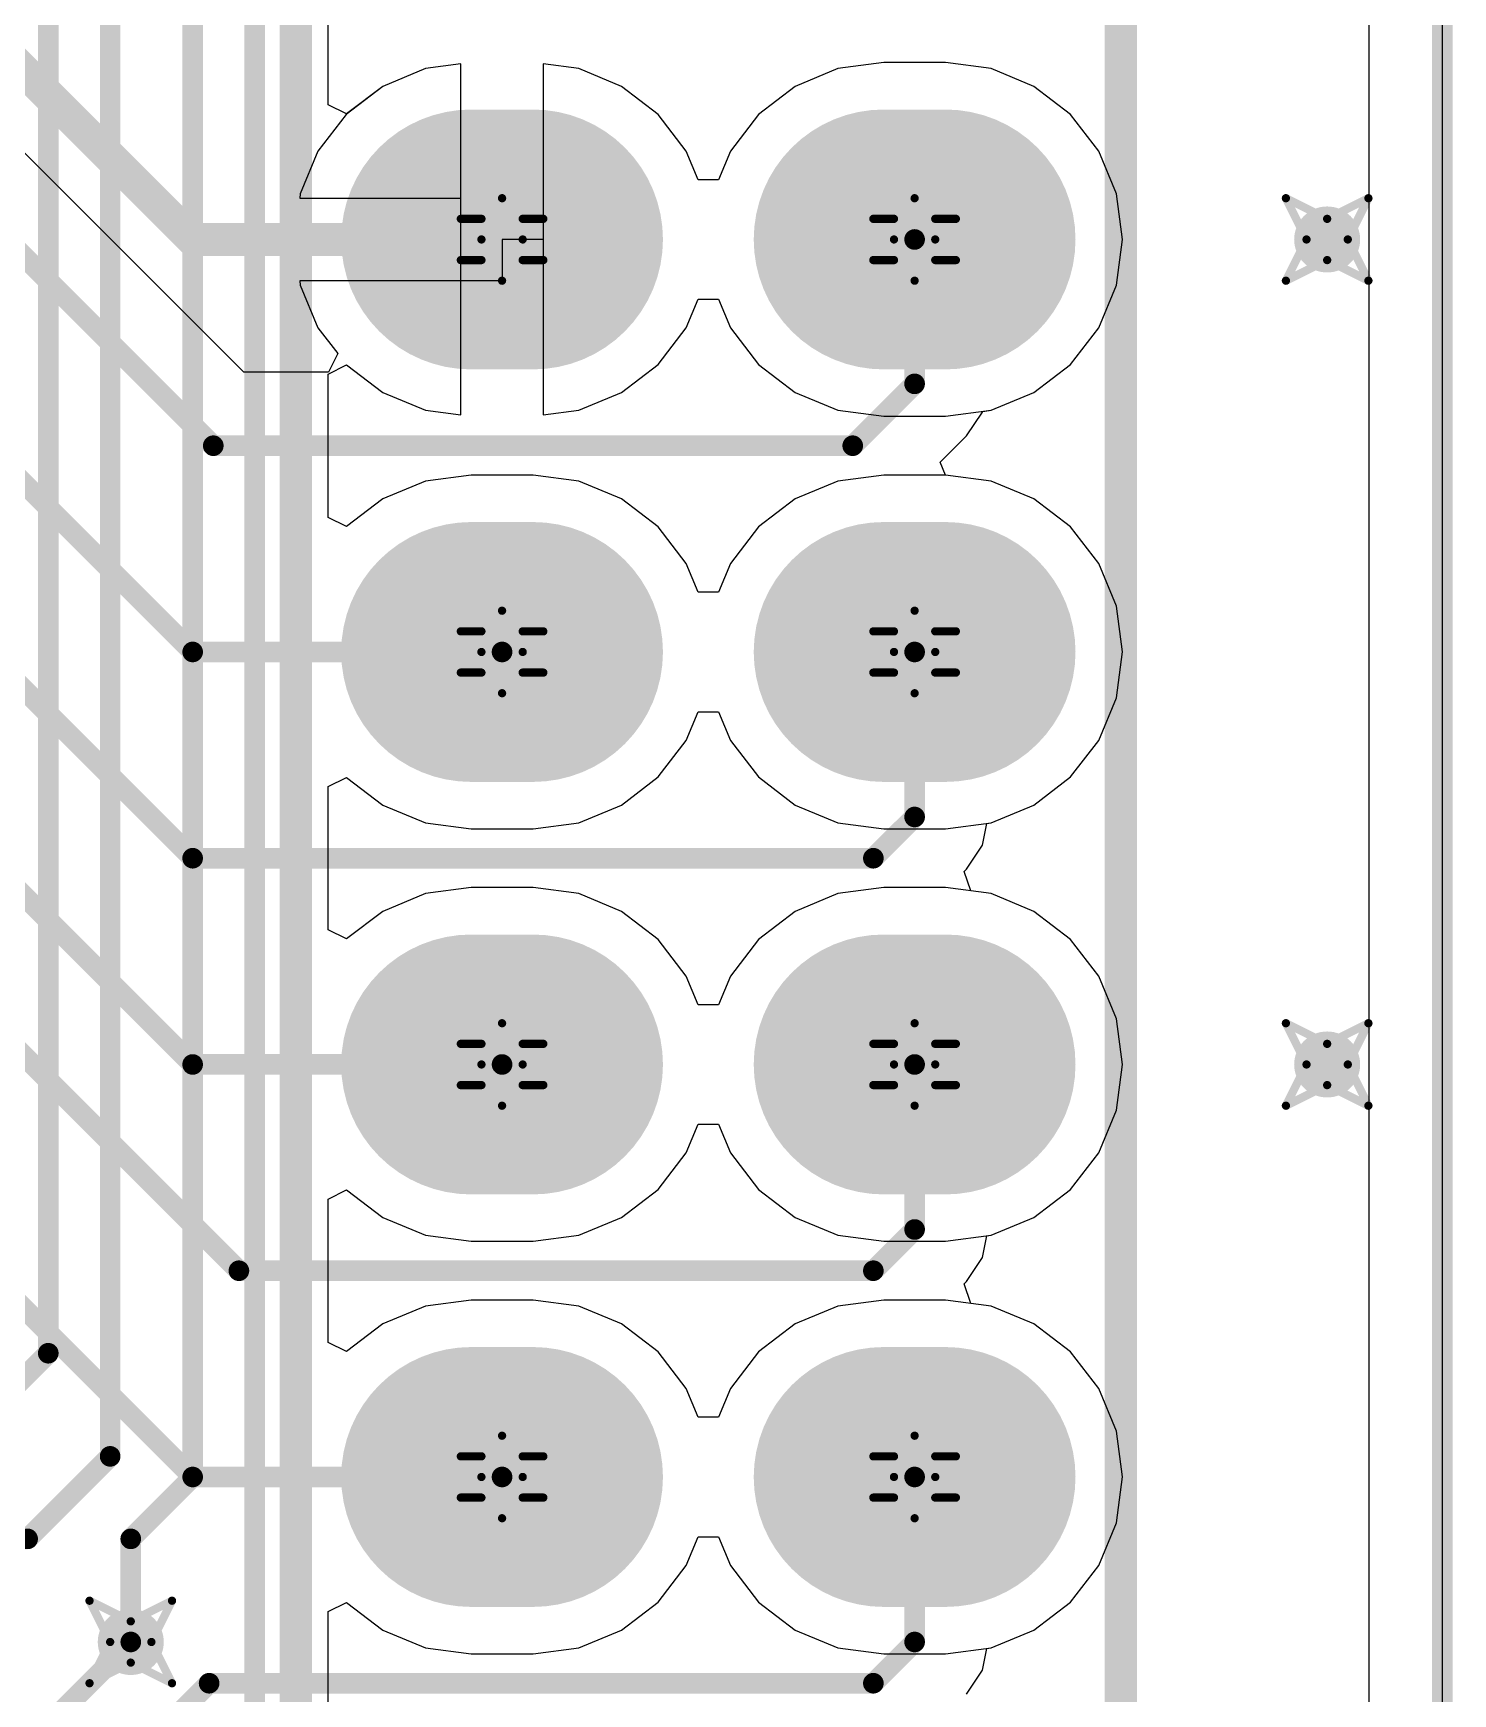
# Model space of a CAD drawing. Header units: millimetres. Extents: x 2.26 to 6.57, y 1.2 to 4.64.
# Drawn here: x 4.8946 to 5.2387, y 2.4506 to 2.8531 of the extents above; entities that cross this region are included whole.
import ezdxf

# ---------------------------------------------------------------- set-up
doc = ezdxf.new("R2010")
doc.units = ezdxf.units.MM
doc.header["$MEASUREMENT"] = 0
for name, color, linetype in [('BottomLayer', 5, 'Continuous'), ('BottomSolder', 6, 'Continuous'), ('DrillDrawing', 1, 'Continuous'), ('KeepOutLayer', 6, 'Continuous'), ('Mechanical1', 6, 'Continuous'), ('MultiLayer', 9, 'Continuous'), ('PadHoleLayer', 156, 'Continuous'), ('TopLayer', 1, 'Continuous'), ('TopOverlay', 2, 'Continuous'), ('TopSolder', 216, 'Continuous'), ('ViaHoleLayer', 16, 'Continuous')]:
    doc.layers.add(name, color=color, linetype=linetype)

# ---------------------------------------------------------------- blocks, each defined once
blk = doc.blocks.new('2_19P_57')
at = {"layer": 'BottomLayer', "const_width": 0.055}
for points in [[(0.4, 0.1075), (0.4, 0.0925)], [(0.5, 0.1075), (0.5, 0.0925)], [(0.6, 0.1075), (0.6, 0.0925)], [(0.7, 0.1075), (0.7, 0.0925)], [(0.4, 0.0075), (0.4, -0.0075)], [(0.5, 0.0075), (0.5, -0.0075)], [(0.6, 0.0075), (0.6, -0.0075)], [(0.7, 0.0075), (0.7, -0.0075)]]:
    blk.add_lwpolyline(points, dxfattribs=at)
at = {"layer": 'BottomLayer', "const_width": 0.0275}
for points in [[(0.38625, 0.1075, 1), (0.41375, 0.1075, 1)], [(0.48625, 0.1075, 1), (0.51375, 0.1075, 1)], [(0.58625, 0.1075, 1), (0.61375, 0.1075, 1)], [(0.68625, 0.1075, 1), (0.71375, 0.1075, 1)], [(0.38625, 0.0925, 1), (0.41375, 0.0925, 1)], [(0.48625, 0.0925, 1), (0.51375, 0.0925, 1)], [(0.58625, 0.0925, 1), (0.61375, 0.0925, 1)], [(0.68625, 0.0925, 1), (0.71375, 0.0925, 1)], [(0.38625, 0.0075, 1), (0.41375, 0.0075, 1)], [(0.48625, 0.0075, 1), (0.51375, 0.0075, 1)], [(0.58625, 0.0075, 1), (0.61375, 0.0075, 1)], [(0.68625, 0.0075, 1), (0.71375, 0.0075, 1)], [(0.38625, -0.0075, 1), (0.41375, -0.0075, 1)], [(0.48625, -0.0075, 1), (0.51375, -0.0075, 1)], [(0.58625, -0.0075, 1), (0.61375, -0.0075, 1)], [(0.68625, -0.0075, 1), (0.71375, -0.0075, 1)]]:
    blk.add_lwpolyline(points, format="xyb", close=True, dxfattribs=at)
at = {"layer": 'BottomSolder', "const_width": 0.063}
for points in [[(0.4, 0.1075), (0.4, 0.0925)], [(0.5, 0.1075), (0.5, 0.0925)], [(0.6, 0.1075), (0.6, 0.0925)], [(0.7, 0.1075), (0.7, 0.0925)], [(0.4, 0.0075), (0.4, -0.0075)], [(0.5, 0.0075), (0.5, -0.0075)], [(0.6, 0.0075), (0.6, -0.0075)], [(0.7, 0.0075), (0.7, -0.0075)]]:
    blk.add_lwpolyline(points, dxfattribs=at)
at = {"layer": 'BottomSolder', "const_width": 0.0315}
for points in [[(0.38425, 0.1075, 1), (0.41575, 0.1075, 1)], [(0.48425, 0.1075, 1), (0.51575, 0.1075, 1)], [(0.58425, 0.1075, 1), (0.61575, 0.1075, 1)], [(0.68425, 0.1075, 1), (0.71575, 0.1075, 1)], [(0.38425, 0.0925, 1), (0.41575, 0.0925, 1)], [(0.48425, 0.0925, 1), (0.51575, 0.0925, 1)], [(0.58425, 0.0925, 1), (0.61575, 0.0925, 1)], [(0.68425, 0.0925, 1), (0.71575, 0.0925, 1)], [(0.38425, 0.0075, 1), (0.41575, 0.0075, 1)], [(0.48425, 0.0075, 1), (0.51575, 0.0075, 1)], [(0.58425, 0.0075, 1), (0.61575, 0.0075, 1)], [(0.68425, 0.0075, 1), (0.71575, 0.0075, 1)], [(0.38425, -0.0075, 1), (0.41575, -0.0075, 1)], [(0.48425, -0.0075, 1), (0.51575, -0.0075, 1)], [(0.58425, -0.0075, 1), (0.61575, -0.0075, 1)], [(0.68425, -0.0075, 1), (0.71575, -0.0075, 1)]]:
    blk.add_lwpolyline(points, format="xyb", close=True, dxfattribs=at)
at = {"layer": 'MultiLayer', "const_width": 0.055}
for points in [[(0.4, 0.1075), (0.4, 0.0925)], [(0.5, 0.1075), (0.5, 0.0925)], [(0.6, 0.1075), (0.6, 0.0925)], [(0.7, 0.1075), (0.7, 0.0925)], [(0.4, 0.0075), (0.4, -0.0075)], [(0.5, 0.0075), (0.5, -0.0075)], [(0.6, 0.0075), (0.6, -0.0075)], [(0.7, 0.0075), (0.7, -0.0075)]]:
    blk.add_lwpolyline(points, dxfattribs=at)
at = {"layer": 'MultiLayer', "const_width": 0.0275}
for points in [[(0.38625, 0.1075, 1), (0.41375, 0.1075, 1)], [(0.48625, 0.1075, 1), (0.51375, 0.1075, 1)], [(0.58625, 0.1075, 1), (0.61375, 0.1075, 1)], [(0.68625, 0.1075, 1), (0.71375, 0.1075, 1)], [(0.38625, 0.0925, 1), (0.41375, 0.0925, 1)], [(0.48625, 0.0925, 1), (0.51375, 0.0925, 1)], [(0.58625, 0.0925, 1), (0.61375, 0.0925, 1)], [(0.68625, 0.0925, 1), (0.71375, 0.0925, 1)], [(0.38625, 0.0075, 1), (0.41375, 0.0075, 1)], [(0.48625, 0.0075, 1), (0.51375, 0.0075, 1)], [(0.58625, 0.0075, 1), (0.61375, 0.0075, 1)], [(0.68625, 0.0075, 1), (0.71375, 0.0075, 1)], [(0.38625, -0.0075, 1), (0.41375, -0.0075, 1)], [(0.48625, -0.0075, 1), (0.51375, -0.0075, 1)], [(0.58625, -0.0075, 1), (0.61375, -0.0075, 1)], [(0.68625, -0.0075, 1), (0.71375, -0.0075, 1)]]:
    blk.add_lwpolyline(points, format="xyb", close=True, dxfattribs=at)
at = {"layer": 'PadHoleLayer', "const_width": 0.02}
for points in [[(0.39, 0.1, 1), (0.41, 0.1, 1)], [(0.49, 0.1, 1), (0.51, 0.1, 1)], [(0.59, 0.1, 1), (0.61, 0.1, 1)], [(0.69, 0.1, 1), (0.71, 0.1, 1)], [(0.39, 0, 1), (0.41, 0, 1)], [(0.49, 0, 1), (0.51, 0, 1)], [(0.59, 0, 1), (0.61, 0, 1)], [(0.69, 0, 1), (0.71, 0, 1)]]:
    blk.add_lwpolyline(points, format="xyb", close=True, dxfattribs=at)
at = {"layer": 'TopLayer', "const_width": 0.055}
for points in [[(0.4, 0.1075), (0.4, 0.0925)], [(0.5, 0.1075), (0.5, 0.0925)], [(0.6, 0.1075), (0.6, 0.0925)], [(0.7, 0.1075), (0.7, 0.0925)], [(0.4, 0.0075), (0.4, -0.0075)], [(0.5, 0.0075), (0.5, -0.0075)], [(0.6, 0.0075), (0.6, -0.0075)], [(0.7, 0.0075), (0.7, -0.0075)]]:
    blk.add_lwpolyline(points, dxfattribs=at)
at = {"layer": 'TopLayer', "const_width": 0.0275}
for points in [[(0.38625, 0.1075, 1), (0.41375, 0.1075, 1)], [(0.48625, 0.1075, 1), (0.51375, 0.1075, 1)], [(0.58625, 0.1075, 1), (0.61375, 0.1075, 1)], [(0.68625, 0.1075, 1), (0.71375, 0.1075, 1)], [(0.38625, 0.0925, 1), (0.41375, 0.0925, 1)], [(0.48625, 0.0925, 1), (0.51375, 0.0925, 1)], [(0.58625, 0.0925, 1), (0.61375, 0.0925, 1)], [(0.68625, 0.0925, 1), (0.71375, 0.0925, 1)], [(0.38625, 0.0075, 1), (0.41375, 0.0075, 1)], [(0.48625, 0.0075, 1), (0.51375, 0.0075, 1)], [(0.58625, 0.0075, 1), (0.61375, 0.0075, 1)], [(0.68625, 0.0075, 1), (0.71375, 0.0075, 1)], [(0.38625, -0.0075, 1), (0.41375, -0.0075, 1)], [(0.48625, -0.0075, 1), (0.51375, -0.0075, 1)], [(0.58625, -0.0075, 1), (0.61375, -0.0075, 1)], [(0.68625, -0.0075, 1), (0.71375, -0.0075, 1)]]:
    blk.add_lwpolyline(points, format="xyb", close=True, dxfattribs=at)
at = {"layer": 'TopOverlay', "const_width": 0.00787}
for points in [[(1.85, 0.15), (-0.05, 0.15)], [(1.85, -0.05), (-0.05, -0.05)]]:
    blk.add_lwpolyline(points, dxfattribs=at)
at = {"layer": 'TopSolder', "const_width": 0.063}
for points in [[(0.4, 0.1075), (0.4, 0.0925)], [(0.5, 0.1075), (0.5, 0.0925)], [(0.6, 0.1075), (0.6, 0.0925)], [(0.7, 0.1075), (0.7, 0.0925)], [(0.4, 0.0075), (0.4, -0.0075)], [(0.5, 0.0075), (0.5, -0.0075)], [(0.6, 0.0075), (0.6, -0.0075)], [(0.7, 0.0075), (0.7, -0.0075)]]:
    blk.add_lwpolyline(points, dxfattribs=at)
at = {"layer": 'TopSolder', "const_width": 0.0315}
for points in [[(0.38425, 0.1075, 1), (0.41575, 0.1075, 1)], [(0.48425, 0.1075, 1), (0.51575, 0.1075, 1)], [(0.58425, 0.1075, 1), (0.61575, 0.1075, 1)], [(0.68425, 0.1075, 1), (0.71575, 0.1075, 1)], [(0.38425, 0.0925, 1), (0.41575, 0.0925, 1)], [(0.48425, 0.0925, 1), (0.51575, 0.0925, 1)], [(0.58425, 0.0925, 1), (0.61575, 0.0925, 1)], [(0.68425, 0.0925, 1), (0.71575, 0.0925, 1)], [(0.38425, 0.0075, 1), (0.41575, 0.0075, 1)], [(0.48425, 0.0075, 1), (0.51575, 0.0075, 1)], [(0.58425, 0.0075, 1), (0.61575, 0.0075, 1)], [(0.68425, 0.0075, 1), (0.71575, 0.0075, 1)], [(0.38425, -0.0075, 1), (0.41575, -0.0075, 1)], [(0.48425, -0.0075, 1), (0.51575, -0.0075, 1)], [(0.58425, -0.0075, 1), (0.61575, -0.0075, 1)], [(0.68425, -0.0075, 1), (0.71575, -0.0075, 1)]]:
    blk.add_lwpolyline(points, format="xyb", close=True, dxfattribs=at)

msp = doc.modelspace()

# ---------------------------------------------------------------- linework, layer by layer
at = {"layer": 'BottomLayer'}
for p, q in [((5.21838, 3.43098), (5.21838, 1.3622)), ((4.96611, 2.83578), (4.96611, 2.87052)), ((4.98967, 2.84456), (4.97933, 2.84027)), ((4.99827, 2.84569), (4.98967, 2.84456)), ((4.99827, 2.80314), (4.99827, 2.84569)), ((5.02686, 2.84456), (5.01827, 2.84569)), ((5.01827, 2.84569), (5.01827, 2.80314)), ((5.0372, 2.84027), (5.02686, 2.84456)), ((5.08967, 2.84456), (5.07933, 2.84027)), ((5.10077, 2.84602), (5.08967, 2.84456)), ((5.11577, 2.84602), (5.10077, 2.84602)), ((5.12686, 2.84456), (5.11577, 2.84602)), ((5.1372, 2.84027), (5.12686, 2.84456)), ((4.97933, 2.84027), (4.97059, 2.83357)), ((5.04608, 2.83346), (5.0372, 2.84027)), ((5.07933, 2.84027), (5.07046, 2.83346)), ((5.14608, 2.83346), (5.1372, 2.84027)), ((4.97059, 2.83357), (4.96611, 2.83578)), ((5.05289, 2.82458), (5.04608, 2.83346)), ((5.07046, 2.83346), (5.06364, 2.82458)), ((5.15289, 2.82458), (5.14608, 2.83346)), ((5.05577, 2.81764), (5.05289, 2.82458)), ((5.06364, 2.82458), (5.06077, 2.81764)), ((5.15717, 2.81424), (5.15289, 2.82458)), ((5.06077, 2.81764), (5.05577, 2.81764)), ((5.15863, 2.80315), (5.15717, 2.81424)), ((4.99827, 2.76061), (4.99827, 2.80314)), ((5.01827, 2.80314), (5.01827, 2.76061)), ((5.15717, 2.79205), (5.15863, 2.80315)), ((5.15289, 2.78172), (5.15717, 2.79205)), ((5.05289, 2.78172), (5.05577, 2.78866)), ((5.05577, 2.78866), (5.06077, 2.78866)), ((5.06077, 2.78866), (5.06364, 2.78172)), ((5.04608, 2.77284), (5.05289, 2.78172)), ((5.06364, 2.78172), (5.07046, 2.77284)), ((5.14608, 2.77284), (5.15289, 2.78172)), ((4.96611, 2.77052), (4.97059, 2.77273)), ((4.96611, 2.73578), (4.96611, 2.77052)), ((4.97059, 2.77273), (4.97933, 2.76603)), ((5.0372, 2.76603), (5.04608, 2.77284)), ((5.07046, 2.77284), (5.07933, 2.76603)), ((5.1372, 2.76603), (5.14608, 2.77284)), ((4.97933, 2.76603), (4.98967, 2.76174)), ((5.02686, 2.76174), (5.0372, 2.76603)), ((5.07933, 2.76603), (5.08967, 2.76174)), ((5.12686, 2.76174), (5.1372, 2.76603)), ((4.98967, 2.76174), (4.99827, 2.76061)), ((5.01827, 2.76061), (5.02686, 2.76174)), ((5.08967, 2.76174), (5.10077, 2.76028)), ((5.11577, 2.76028), (5.12686, 2.76174)), ((5.10077, 2.76028), (5.11577, 2.76028)), ((5.00077, 2.74602), (4.98967, 2.74456)), ((5.01577, 2.74602), (5.00077, 2.74602)), ((5.02686, 2.74456), (5.01577, 2.74602)), ((5.10077, 2.74602), (5.08967, 2.74456)), ((5.11577, 2.74602), (5.10077, 2.74602)), ((5.12686, 2.74456), (5.11577, 2.74602)), ((4.98967, 2.74456), (4.97933, 2.74027)), ((5.0372, 2.74027), (5.02686, 2.74456)), ((5.08967, 2.74456), (5.07933, 2.74027)), ((5.1372, 2.74027), (5.12686, 2.74456)), ((4.97933, 2.74027), (4.97059, 2.73357)), ((5.04608, 2.73346), (5.0372, 2.74027)), ((5.07933, 2.74027), (5.07046, 2.73346)), ((5.14608, 2.73346), (5.1372, 2.74027)), ((4.97059, 2.73357), (4.96611, 2.73578)), ((5.05289, 2.72458), (5.04608, 2.73346)), ((5.07046, 2.73346), (5.06364, 2.72458)), ((5.15289, 2.72458), (5.14608, 2.73346)), ((5.05577, 2.71764), (5.05289, 2.72458)), ((5.06364, 2.72458), (5.06077, 2.71764)), ((5.15717, 2.71424), (5.15289, 2.72458)), ((5.06077, 2.71764), (5.05577, 2.71764)), ((5.15863, 2.70315), (5.15717, 2.71424)), ((5.15717, 2.69205), (5.15863, 2.70315)), ((5.15289, 2.68172), (5.15717, 2.69205)), ((5.05289, 2.68172), (5.05577, 2.68866)), ((5.05577, 2.68866), (5.06077, 2.68866)), ((5.06077, 2.68866), (5.06364, 2.68172)), ((5.04608, 2.67284), (5.05289, 2.68172)), ((5.06364, 2.68172), (5.07046, 2.67284)), ((5.14608, 2.67284), (5.15289, 2.68172)), ((4.96611, 2.67052), (4.97059, 2.67273)), ((4.96611, 2.63578), (4.96611, 2.67052)), ((4.97059, 2.67273), (4.97933, 2.66603)), ((5.0372, 2.66603), (5.04608, 2.67284)), ((5.07046, 2.67284), (5.07933, 2.66603)), ((5.1372, 2.66603), (5.14608, 2.67284)), ((4.97933, 2.66603), (4.98967, 2.66174)), ((5.02686, 2.66174), (5.0372, 2.66603)), ((5.07933, 2.66603), (5.08967, 2.66174)), ((5.12686, 2.66174), (5.1372, 2.66603)), ((4.98967, 2.66174), (5.00077, 2.66028)), ((5.01577, 2.66028), (5.02686, 2.66174)), ((5.08967, 2.66174), (5.10077, 2.66028)), ((5.11577, 2.66028), (5.12686, 2.66174)), ((5.00077, 2.66028), (5.01577, 2.66028)), ((5.10077, 2.66028), (5.11577, 2.66028)), ((5.00077, 2.64602), (4.98967, 2.64456)), ((5.01577, 2.64602), (5.00077, 2.64602)), ((5.02686, 2.64456), (5.01577, 2.64602)), ((5.10077, 2.64602), (5.08967, 2.64456)), ((5.11577, 2.64602), (5.10077, 2.64602)), ((5.12686, 2.64456), (5.11577, 2.64602)), ((4.98967, 2.64456), (4.97933, 2.64027)), ((5.0372, 2.64027), (5.02686, 2.64456)), ((5.08967, 2.64456), (5.07933, 2.64027)), ((5.1372, 2.64027), (5.12686, 2.64456)), ((4.97933, 2.64027), (4.97059, 2.63357)), ((5.04608, 2.63346), (5.0372, 2.64027)), ((5.07933, 2.64027), (5.07046, 2.63346)), ((5.14608, 2.63346), (5.1372, 2.64027)), ((4.97059, 2.63357), (4.96611, 2.63578)), ((5.05289, 2.62458), (5.04608, 2.63346)), ((5.07046, 2.63346), (5.06364, 2.62458)), ((5.15289, 2.62458), (5.14608, 2.63346)), ((5.05577, 2.61764), (5.05289, 2.62458)), ((5.06364, 2.62458), (5.06077, 2.61764)), ((5.15717, 2.61424), (5.15289, 2.62458)), ((5.06077, 2.61764), (5.05577, 2.61764)), ((5.15863, 2.60315), (5.15717, 2.61424)), ((5.15717, 2.59205), (5.15863, 2.60315)), ((5.05289, 2.58172), (5.05577, 2.58866)), ((5.05577, 2.58866), (5.06077, 2.58866)), ((5.06077, 2.58866), (5.06364, 2.58172)), ((5.15289, 2.58172), (5.15717, 2.59205)), ((5.04608, 2.57284), (5.05289, 2.58172)), ((5.06364, 2.58172), (5.07046, 2.57284)), ((5.14608, 2.57284), (5.15289, 2.58172)), ((4.96611, 2.57052), (4.97059, 2.57273)), ((4.97059, 2.57273), (4.97933, 2.56603)), ((5.0372, 2.56603), (5.04608, 2.57284)), ((5.07046, 2.57284), (5.07933, 2.56603)), ((5.1372, 2.56603), (5.14608, 2.57284)), ((4.96611, 2.53578), (4.96611, 2.57052)), ((4.97933, 2.56603), (4.98967, 2.56174)), ((5.02686, 2.56174), (5.0372, 2.56603)), ((5.07933, 2.56603), (5.08967, 2.56174)), ((5.12686, 2.56174), (5.1372, 2.56603)), ((4.98967, 2.56174), (5.00077, 2.56028)), ((5.00077, 2.56028), (5.01577, 2.56028)), ((5.01577, 2.56028), (5.02686, 2.56174)), ((5.08967, 2.56174), (5.10077, 2.56028)), ((5.10077, 2.56028), (5.11577, 2.56028)), ((5.11577, 2.56028), (5.12686, 2.56174)), ((4.98967, 2.54456), (4.97933, 2.54027)), ((5.00077, 2.54602), (4.98967, 2.54456)), ((5.01577, 2.54602), (5.00077, 2.54602)), ((5.02686, 2.54456), (5.01577, 2.54602)), ((5.0372, 2.54027), (5.02686, 2.54456)), ((5.08967, 2.54456), (5.07933, 2.54027)), ((5.10077, 2.54602), (5.08967, 2.54456)), ((5.11577, 2.54602), (5.10077, 2.54602)), ((5.12686, 2.54456), (5.11577, 2.54602)), ((5.1372, 2.54027), (5.12686, 2.54456)), ((4.97933, 2.54027), (4.97059, 2.53357)), ((5.04608, 2.53346), (5.0372, 2.54027)), ((5.07933, 2.54027), (5.07046, 2.53346)), ((5.14608, 2.53346), (5.1372, 2.54027)), ((4.97059, 2.53357), (4.96611, 2.53578)), ((5.05289, 2.52458), (5.04608, 2.53346)), ((5.07046, 2.53346), (5.06364, 2.52458)), ((5.15289, 2.52458), (5.14608, 2.53346)), ((5.05577, 2.51764), (5.05289, 2.52458)), ((5.06364, 2.52458), (5.06077, 2.51764)), ((5.15717, 2.51424), (5.15289, 2.52458)), ((5.06077, 2.51764), (5.05577, 2.51764)), ((5.15863, 2.50315), (5.15717, 2.51424)), ((5.15717, 2.49205), (5.15863, 2.50315)), ((5.15289, 2.48172), (5.15717, 2.49205)), ((5.05289, 2.48172), (5.05577, 2.48866)), ((5.05577, 2.48866), (5.06077, 2.48866)), ((5.06077, 2.48866), (5.06364, 2.48172)), ((5.04608, 2.47284), (5.05289, 2.48172)), ((5.06364, 2.48172), (5.07046, 2.47284)), ((5.14608, 2.47284), (5.15289, 2.48172)), ((4.96611, 2.47052), (4.97059, 2.47273)), ((4.97059, 2.47273), (4.97933, 2.46603)), ((5.0372, 2.46603), (5.04608, 2.47284)), ((5.07046, 2.47284), (5.07933, 2.46603)), ((5.1372, 2.46603), (5.14608, 2.47284)), ((4.96611, 2.43578), (4.96611, 2.47052)), ((4.97933, 2.46603), (4.98967, 2.46174)), ((5.02686, 2.46174), (5.0372, 2.46603)), ((5.07933, 2.46603), (5.08967, 2.46174)), ((5.12686, 2.46174), (5.1372, 2.46603)), ((4.98967, 2.46174), (5.00077, 2.46028)), ((5.00077, 2.46028), (5.01577, 2.46028)), ((5.01577, 2.46028), (5.02686, 2.46174)), ((5.08967, 2.46174), (5.10077, 2.46028)), ((5.10077, 2.46028), (5.11577, 2.46028)), ((5.11577, 2.46028), (5.12686, 2.46174))]:
    msp.add_line(p, q, dxfattribs=at)
at = {"layer": 'BottomLayer', "const_width": 0.005}
for points in [[(4.89827, 2.53315), (4.89827, 3.02315)], [(4.91327, 2.50815), (4.91327, 3.01315)], [(4.93327, 2.50315), (4.93327, 3.00315)], [(4.94827, 2.18815), (4.94827, 2.94315)], [(4.88827, 2.52315), (4.89827, 2.53315)], [(4.89327, 2.48815), (4.91327, 2.50815)], [(4.91827, 2.48815), (4.93327, 2.50315)], [(4.87327, 2.48815), (4.89327, 2.48815)], [(4.91827, 2.46315), (4.91827, 2.48815)]]:
    msp.add_lwpolyline(points, dxfattribs=at)
at = {"layer": 'BottomLayer'}
for points, const_width in [([(5.20427, 2.80315, 1), (5.21227, 2.80315, 1)], 0.008), ([(5.20427, 2.60315, 1), (5.21227, 2.60315, 1)], 0.008), ([(4.89702, 2.53315, 1), (4.89952, 2.53315, 1)], 0.0025), ([(4.89702, 2.53315, 1), (4.89952, 2.53315, 1)], 0.0025), ([(4.91202, 2.50815, 1), (4.91452, 2.50815, 1)], 0.0025), ([(4.91202, 2.50815, 1), (4.91452, 2.50815, 1)], 0.0025), ([(4.93202, 2.50315, 1), (4.93452, 2.50315, 1)], 0.0025), ([(4.93202, 2.50315, 1), (4.93452, 2.50315, 1)], 0.0025), ([(4.89202, 2.48815, 1), (4.89452, 2.48815, 1)], 0.0025), ([(4.89202, 2.48815, 1), (4.89452, 2.48815, 1)], 0.0025), ([(4.91702, 2.48815, 1), (4.91952, 2.48815, 1)], 0.0025), ([(4.91702, 2.48815, 1), (4.91952, 2.48815, 1)], 0.0025), ([(4.91427, 2.46315, 1), (4.92227, 2.46315, 1)], 0.008), ([(4.91702, 2.46315, 1), (4.91952, 2.46315, 1)], 0.0025)]:
    msp.add_lwpolyline(points, format="xyb", close=True, dxfattribs=dict(at, const_width=const_width))
at = {"layer": 'DrillDrawing', "const_width": 0.002}
for points in [[(5.00327, 2.80815), (5.00827, 2.81315)], [(5.00827, 2.81315), (5.01327, 2.80815)], [(5.10327, 2.80815), (5.10827, 2.81315)], [(5.10827, 2.81315), (5.11327, 2.80815)], [(5.19827, 2.81315), (5.20827, 2.80815)], [(5.19827, 2.81315), (5.20327, 2.80315)], [(5.20827, 2.80815), (5.21827, 2.81315)], [(5.21327, 2.80315), (5.21827, 2.81315)], [(4.99827, 2.80815), (5.00327, 2.80315)], [(4.99827, 2.80815), (5.00327, 2.80815)], [(5.01327, 2.80815), (5.01827, 2.80815)], [(5.01327, 2.80315), (5.01827, 2.80815)], [(5.09827, 2.80815), (5.10327, 2.80315)], [(5.09827, 2.80815), (5.10327, 2.80815)], [(5.11327, 2.80815), (5.11827, 2.80815)], [(5.11327, 2.80315), (5.11827, 2.80815)], [(4.99827, 2.79815), (5.00327, 2.80315)], [(5.01327, 2.80315), (5.01827, 2.79815)], [(5.09827, 2.79815), (5.10327, 2.80315)], [(5.11327, 2.80315), (5.11827, 2.79815)], [(5.19827, 2.79315), (5.20327, 2.80315)], [(5.21327, 2.80315), (5.21827, 2.79315)], [(4.99827, 2.79815), (5.00327, 2.79815)], [(5.00327, 2.79815), (5.00827, 2.79315)], [(5.00827, 2.79315), (5.01327, 2.79815)], [(5.01327, 2.79815), (5.01827, 2.79815)], [(5.09827, 2.79815), (5.10327, 2.79815)], [(5.10327, 2.79815), (5.10827, 2.79315)], [(5.10827, 2.79315), (5.11327, 2.79815)], [(5.11327, 2.79815), (5.11827, 2.79815)], [(5.19827, 2.79315), (5.20827, 2.79815)], [(5.20827, 2.79815), (5.21827, 2.79315)], [(5.00327, 2.70815), (5.00827, 2.71315)], [(5.00827, 2.71315), (5.01327, 2.70815)], [(5.10327, 2.70815), (5.10827, 2.71315)], [(5.10827, 2.71315), (5.11327, 2.70815)], [(4.99827, 2.70815), (5.00327, 2.70315)], [(4.99827, 2.70815), (5.00327, 2.70815)], [(5.01327, 2.70815), (5.01827, 2.70815)], [(5.01327, 2.70315), (5.01827, 2.70815)], [(5.09827, 2.70815), (5.10327, 2.70315)], [(5.09827, 2.70815), (5.10327, 2.70815)], [(5.11327, 2.70815), (5.11827, 2.70815)], [(5.11327, 2.70315), (5.11827, 2.70815)], [(4.99827, 2.69815), (5.00327, 2.70315)], [(5.01327, 2.70315), (5.01827, 2.69815)], [(5.09827, 2.69815), (5.10327, 2.70315)], [(5.11327, 2.70315), (5.11827, 2.69815)], [(4.99827, 2.69815), (5.00327, 2.69815)], [(5.00327, 2.69815), (5.00827, 2.69315)], [(5.00827, 2.69315), (5.01327, 2.69815)], [(5.01327, 2.69815), (5.01827, 2.69815)], [(5.09827, 2.69815), (5.10327, 2.69815)], [(5.10327, 2.69815), (5.10827, 2.69315)], [(5.10827, 2.69315), (5.11327, 2.69815)], [(5.11327, 2.69815), (5.11827, 2.69815)], [(5.00327, 2.60815), (5.00827, 2.61315)], [(5.00827, 2.61315), (5.01327, 2.60815)], [(5.10327, 2.60815), (5.10827, 2.61315)], [(5.10827, 2.61315), (5.11327, 2.60815)], [(5.19827, 2.61315), (5.20827, 2.60815)], [(5.19827, 2.61315), (5.20327, 2.60315)], [(5.20827, 2.60815), (5.21827, 2.61315)], [(5.21327, 2.60315), (5.21827, 2.61315)], [(4.99827, 2.60815), (5.00327, 2.60315)], [(4.99827, 2.60815), (5.00327, 2.60815)], [(5.01327, 2.60815), (5.01827, 2.60815)], [(5.01327, 2.60315), (5.01827, 2.60815)], [(5.09827, 2.60815), (5.10327, 2.60315)], [(5.09827, 2.60815), (5.10327, 2.60815)], [(5.11327, 2.60815), (5.11827, 2.60815)], [(5.11327, 2.60315), (5.11827, 2.60815)], [(4.99827, 2.59815), (5.00327, 2.60315)], [(5.01327, 2.60315), (5.01827, 2.59815)], [(5.09827, 2.59815), (5.10327, 2.60315)], [(5.11327, 2.60315), (5.11827, 2.59815)], [(5.19827, 2.59315), (5.20327, 2.60315)], [(5.21327, 2.60315), (5.21827, 2.59315)], [(4.99827, 2.59815), (5.00327, 2.59815)], [(5.00327, 2.59815), (5.00827, 2.59315)], [(5.00827, 2.59315), (5.01327, 2.59815)], [(5.01327, 2.59815), (5.01827, 2.59815)], [(5.09827, 2.59815), (5.10327, 2.59815)], [(5.10327, 2.59815), (5.10827, 2.59315)], [(5.10827, 2.59315), (5.11327, 2.59815)], [(5.11327, 2.59815), (5.11827, 2.59815)], [(5.19827, 2.59315), (5.20827, 2.59815)], [(5.20827, 2.59815), (5.21827, 2.59315)], [(5.00327, 2.50815), (5.00827, 2.51315)], [(5.00827, 2.51315), (5.01327, 2.50815)], [(5.10327, 2.50815), (5.10827, 2.51315)], [(5.10827, 2.51315), (5.11327, 2.50815)], [(4.99827, 2.50815), (5.00327, 2.50315)], [(4.99827, 2.50815), (5.00327, 2.50815)], [(5.01327, 2.50815), (5.01827, 2.50815)], [(5.01327, 2.50315), (5.01827, 2.50815)], [(5.09827, 2.50815), (5.10327, 2.50315)], [(5.09827, 2.50815), (5.10327, 2.50815)], [(5.11327, 2.50815), (5.11827, 2.50815)], [(5.11327, 2.50315), (5.11827, 2.50815)], [(4.99827, 2.49815), (5.00327, 2.50315)], [(5.01327, 2.50315), (5.01827, 2.49815)], [(5.09827, 2.49815), (5.10327, 2.50315)], [(5.11327, 2.50315), (5.11827, 2.49815)], [(4.99827, 2.49815), (5.00327, 2.49815)], [(5.00327, 2.49815), (5.00827, 2.49315)], [(5.00827, 2.49315), (5.01327, 2.49815)], [(5.01327, 2.49815), (5.01827, 2.49815)], [(5.09827, 2.49815), (5.10327, 2.49815)], [(5.10327, 2.49815), (5.10827, 2.49315)], [(5.10827, 2.49315), (5.11327, 2.49815)], [(5.11327, 2.49815), (5.11827, 2.49815)], [(4.90827, 2.47315), (4.91827, 2.46815)], [(4.90827, 2.47315), (4.91327, 2.46315)], [(4.91827, 2.46815), (4.92827, 2.47315)], [(4.92327, 2.46315), (4.92827, 2.47315)], [(4.90827, 2.45315), (4.91327, 2.46315)], [(4.92327, 2.46315), (4.92827, 2.45315)], [(4.90827, 2.45315), (4.91827, 2.45815)], [(4.91827, 2.45815), (4.92827, 2.45315)]]:
    msp.add_lwpolyline(points, dxfattribs=at)
at = {"layer": 'DrillDrawing', "const_width": 0.001}
for points in [[(5.00777, 2.81315, 1), (5.00877, 2.81315, 1)], [(5.00777, 2.81315, 1), (5.00877, 2.81315, 1)], [(5.10777, 2.81315, 1), (5.10877, 2.81315, 1)], [(5.10777, 2.81315, 1), (5.10877, 2.81315, 1)], [(5.19777, 2.81315, 1), (5.19877, 2.81315, 1)], [(5.19777, 2.81315, 1), (5.19877, 2.81315, 1)], [(5.21777, 2.81315, 1), (5.21877, 2.81315, 1)], [(5.21777, 2.81315, 1), (5.21877, 2.81315, 1)], [(4.99777, 2.80815, 1), (4.99877, 2.80815, 1)], [(4.99777, 2.80815, 1), (4.99877, 2.80815, 1)], [(5.00277, 2.80815, 1), (5.00377, 2.80815, 1)], [(5.00277, 2.80815, 1), (5.00377, 2.80815, 1)], [(5.01277, 2.80815, 1), (5.01377, 2.80815, 1)], [(5.01277, 2.80815, 1), (5.01377, 2.80815, 1)], [(5.01777, 2.80815, 1), (5.01877, 2.80815, 1)], [(5.01777, 2.80815, 1), (5.01877, 2.80815, 1)], [(5.09777, 2.80815, 1), (5.09877, 2.80815, 1)], [(5.09777, 2.80815, 1), (5.09877, 2.80815, 1)], [(5.10277, 2.80815, 1), (5.10377, 2.80815, 1)], [(5.10277, 2.80815, 1), (5.10377, 2.80815, 1)], [(5.11277, 2.80815, 1), (5.11377, 2.80815, 1)], [(5.11277, 2.80815, 1), (5.11377, 2.80815, 1)], [(5.11777, 2.80815, 1), (5.11877, 2.80815, 1)], [(5.11777, 2.80815, 1), (5.11877, 2.80815, 1)], [(5.20777, 2.80815, 1), (5.20877, 2.80815, 1)], [(5.20777, 2.80815, 1), (5.20877, 2.80815, 1)], [(5.00277, 2.80315, 1), (5.00377, 2.80315, 1)], [(5.00277, 2.80315, 1), (5.00377, 2.80315, 1)], [(5.01277, 2.80315, 1), (5.01377, 2.80315, 1)], [(5.01277, 2.80315, 1), (5.01377, 2.80315, 1)], [(5.10277, 2.80315, 1), (5.10377, 2.80315, 1)], [(5.10277, 2.80315, 1), (5.10377, 2.80315, 1)], [(5.11277, 2.80315, 1), (5.11377, 2.80315, 1)], [(5.11277, 2.80315, 1), (5.11377, 2.80315, 1)], [(5.20277, 2.80315, 1), (5.20377, 2.80315, 1)], [(5.20277, 2.80315, 1), (5.20377, 2.80315, 1)], [(5.21277, 2.80315, 1), (5.21377, 2.80315, 1)], [(5.21277, 2.80315, 1), (5.21377, 2.80315, 1)], [(4.99777, 2.79815, 1), (4.99877, 2.79815, 1)], [(4.99777, 2.79815, 1), (4.99877, 2.79815, 1)], [(5.00277, 2.79815, 1), (5.00377, 2.79815, 1)], [(5.00277, 2.79815, 1), (5.00377, 2.79815, 1)], [(5.01277, 2.79815, 1), (5.01377, 2.79815, 1)], [(5.01277, 2.79815, 1), (5.01377, 2.79815, 1)], [(5.01777, 2.79815, 1), (5.01877, 2.79815, 1)], [(5.01777, 2.79815, 1), (5.01877, 2.79815, 1)], [(5.09777, 2.79815, 1), (5.09877, 2.79815, 1)], [(5.09777, 2.79815, 1), (5.09877, 2.79815, 1)], [(5.10277, 2.79815, 1), (5.10377, 2.79815, 1)], [(5.10277, 2.79815, 1), (5.10377, 2.79815, 1)], [(5.11277, 2.79815, 1), (5.11377, 2.79815, 1)], [(5.11277, 2.79815, 1), (5.11377, 2.79815, 1)], [(5.11777, 2.79815, 1), (5.11877, 2.79815, 1)], [(5.11777, 2.79815, 1), (5.11877, 2.79815, 1)], [(5.20777, 2.79815, 1), (5.20877, 2.79815, 1)], [(5.20777, 2.79815, 1), (5.20877, 2.79815, 1)], [(5.00777, 2.79315, 1), (5.00877, 2.79315, 1)], [(5.00777, 2.79315, 1), (5.00877, 2.79315, 1)], [(5.10777, 2.79315, 1), (5.10877, 2.79315, 1)], [(5.10777, 2.79315, 1), (5.10877, 2.79315, 1)], [(5.19777, 2.79315, 1), (5.19877, 2.79315, 1)], [(5.19777, 2.79315, 1), (5.19877, 2.79315, 1)], [(5.21777, 2.79315, 1), (5.21877, 2.79315, 1)], [(5.21777, 2.79315, 1), (5.21877, 2.79315, 1)], [(5.00777, 2.71315, 1), (5.00877, 2.71315, 1)], [(5.00777, 2.71315, 1), (5.00877, 2.71315, 1)], [(5.10777, 2.71315, 1), (5.10877, 2.71315, 1)], [(5.10777, 2.71315, 1), (5.10877, 2.71315, 1)], [(4.99777, 2.70815, 1), (4.99877, 2.70815, 1)], [(4.99777, 2.70815, 1), (4.99877, 2.70815, 1)], [(5.00277, 2.70815, 1), (5.00377, 2.70815, 1)], [(5.00277, 2.70815, 1), (5.00377, 2.70815, 1)], [(5.01277, 2.70815, 1), (5.01377, 2.70815, 1)], [(5.01277, 2.70815, 1), (5.01377, 2.70815, 1)], [(5.01777, 2.70815, 1), (5.01877, 2.70815, 1)], [(5.01777, 2.70815, 1), (5.01877, 2.70815, 1)], [(5.09777, 2.70815, 1), (5.09877, 2.70815, 1)], [(5.09777, 2.70815, 1), (5.09877, 2.70815, 1)], [(5.10277, 2.70815, 1), (5.10377, 2.70815, 1)], [(5.10277, 2.70815, 1), (5.10377, 2.70815, 1)], [(5.11277, 2.70815, 1), (5.11377, 2.70815, 1)], [(5.11277, 2.70815, 1), (5.11377, 2.70815, 1)], [(5.11777, 2.70815, 1), (5.11877, 2.70815, 1)], [(5.11777, 2.70815, 1), (5.11877, 2.70815, 1)], [(5.00277, 2.70315, 1), (5.00377, 2.70315, 1)], [(5.00277, 2.70315, 1), (5.00377, 2.70315, 1)], [(5.01277, 2.70315, 1), (5.01377, 2.70315, 1)], [(5.01277, 2.70315, 1), (5.01377, 2.70315, 1)], [(5.10277, 2.70315, 1), (5.10377, 2.70315, 1)], [(5.10277, 2.70315, 1), (5.10377, 2.70315, 1)], [(5.11277, 2.70315, 1), (5.11377, 2.70315, 1)], [(5.11277, 2.70315, 1), (5.11377, 2.70315, 1)], [(4.99777, 2.69815, 1), (4.99877, 2.69815, 1)], [(4.99777, 2.69815, 1), (4.99877, 2.69815, 1)], [(5.00277, 2.69815, 1), (5.00377, 2.69815, 1)], [(5.00277, 2.69815, 1), (5.00377, 2.69815, 1)], [(5.01277, 2.69815, 1), (5.01377, 2.69815, 1)], [(5.01277, 2.69815, 1), (5.01377, 2.69815, 1)], [(5.01777, 2.69815, 1), (5.01877, 2.69815, 1)], [(5.01777, 2.69815, 1), (5.01877, 2.69815, 1)], [(5.09777, 2.69815, 1), (5.09877, 2.69815, 1)], [(5.09777, 2.69815, 1), (5.09877, 2.69815, 1)], [(5.10277, 2.69815, 1), (5.10377, 2.69815, 1)], [(5.10277, 2.69815, 1), (5.10377, 2.69815, 1)], [(5.11277, 2.69815, 1), (5.11377, 2.69815, 1)], [(5.11277, 2.69815, 1), (5.11377, 2.69815, 1)], [(5.11777, 2.69815, 1), (5.11877, 2.69815, 1)], [(5.11777, 2.69815, 1), (5.11877, 2.69815, 1)], [(5.00777, 2.69315, 1), (5.00877, 2.69315, 1)], [(5.00777, 2.69315, 1), (5.00877, 2.69315, 1)], [(5.10777, 2.69315, 1), (5.10877, 2.69315, 1)], [(5.10777, 2.69315, 1), (5.10877, 2.69315, 1)], [(5.00777, 2.61315, 1), (5.00877, 2.61315, 1)], [(5.00777, 2.61315, 1), (5.00877, 2.61315, 1)], [(5.10777, 2.61315, 1), (5.10877, 2.61315, 1)], [(5.10777, 2.61315, 1), (5.10877, 2.61315, 1)], [(5.19777, 2.61315, 1), (5.19877, 2.61315, 1)], [(5.19777, 2.61315, 1), (5.19877, 2.61315, 1)], [(5.21777, 2.61315, 1), (5.21877, 2.61315, 1)], [(5.21777, 2.61315, 1), (5.21877, 2.61315, 1)], [(4.99777, 2.60815, 1), (4.99877, 2.60815, 1)], [(4.99777, 2.60815, 1), (4.99877, 2.60815, 1)], [(5.00277, 2.60815, 1), (5.00377, 2.60815, 1)], [(5.00277, 2.60815, 1), (5.00377, 2.60815, 1)], [(5.01277, 2.60815, 1), (5.01377, 2.60815, 1)], [(5.01277, 2.60815, 1), (5.01377, 2.60815, 1)], [(5.01777, 2.60815, 1), (5.01877, 2.60815, 1)], [(5.01777, 2.60815, 1), (5.01877, 2.60815, 1)], [(5.09777, 2.60815, 1), (5.09877, 2.60815, 1)], [(5.09777, 2.60815, 1), (5.09877, 2.60815, 1)], [(5.10277, 2.60815, 1), (5.10377, 2.60815, 1)], [(5.10277, 2.60815, 1), (5.10377, 2.60815, 1)], [(5.11277, 2.60815, 1), (5.11377, 2.60815, 1)], [(5.11277, 2.60815, 1), (5.11377, 2.60815, 1)], [(5.11777, 2.60815, 1), (5.11877, 2.60815, 1)], [(5.11777, 2.60815, 1), (5.11877, 2.60815, 1)], [(5.20777, 2.60815, 1), (5.20877, 2.60815, 1)], [(5.20777, 2.60815, 1), (5.20877, 2.60815, 1)], [(5.00277, 2.60315, 1), (5.00377, 2.60315, 1)], [(5.00277, 2.60315, 1), (5.00377, 2.60315, 1)], [(5.01277, 2.60315, 1), (5.01377, 2.60315, 1)], [(5.01277, 2.60315, 1), (5.01377, 2.60315, 1)], [(5.10277, 2.60315, 1), (5.10377, 2.60315, 1)], [(5.10277, 2.60315, 1), (5.10377, 2.60315, 1)], [(5.11277, 2.60315, 1), (5.11377, 2.60315, 1)], [(5.11277, 2.60315, 1), (5.11377, 2.60315, 1)], [(5.20277, 2.60315, 1), (5.20377, 2.60315, 1)], [(5.20277, 2.60315, 1), (5.20377, 2.60315, 1)], [(5.21277, 2.60315, 1), (5.21377, 2.60315, 1)], [(5.21277, 2.60315, 1), (5.21377, 2.60315, 1)], [(4.99777, 2.59815, 1), (4.99877, 2.59815, 1)], [(4.99777, 2.59815, 1), (4.99877, 2.59815, 1)], [(5.00277, 2.59815, 1), (5.00377, 2.59815, 1)], [(5.00277, 2.59815, 1), (5.00377, 2.59815, 1)], [(5.01277, 2.59815, 1), (5.01377, 2.59815, 1)], [(5.01277, 2.59815, 1), (5.01377, 2.59815, 1)], [(5.01777, 2.59815, 1), (5.01877, 2.59815, 1)], [(5.01777, 2.59815, 1), (5.01877, 2.59815, 1)], [(5.09777, 2.59815, 1), (5.09877, 2.59815, 1)], [(5.09777, 2.59815, 1), (5.09877, 2.59815, 1)], [(5.10277, 2.59815, 1), (5.10377, 2.59815, 1)], [(5.10277, 2.59815, 1), (5.10377, 2.59815, 1)], [(5.11277, 2.59815, 1), (5.11377, 2.59815, 1)], [(5.11277, 2.59815, 1), (5.11377, 2.59815, 1)], [(5.11777, 2.59815, 1), (5.11877, 2.59815, 1)], [(5.11777, 2.59815, 1), (5.11877, 2.59815, 1)], [(5.20777, 2.59815, 1), (5.20877, 2.59815, 1)], [(5.20777, 2.59815, 1), (5.20877, 2.59815, 1)], [(5.00777, 2.59315, 1), (5.00877, 2.59315, 1)], [(5.00777, 2.59315, 1), (5.00877, 2.59315, 1)], [(5.10777, 2.59315, 1), (5.10877, 2.59315, 1)], [(5.10777, 2.59315, 1), (5.10877, 2.59315, 1)], [(5.19777, 2.59315, 1), (5.19877, 2.59315, 1)], [(5.19777, 2.59315, 1), (5.19877, 2.59315, 1)], [(5.21777, 2.59315, 1), (5.21877, 2.59315, 1)], [(5.21777, 2.59315, 1), (5.21877, 2.59315, 1)], [(5.00777, 2.51315, 1), (5.00877, 2.51315, 1)], [(5.00777, 2.51315, 1), (5.00877, 2.51315, 1)], [(5.10777, 2.51315, 1), (5.10877, 2.51315, 1)], [(5.10777, 2.51315, 1), (5.10877, 2.51315, 1)], [(4.99777, 2.50815, 1), (4.99877, 2.50815, 1)], [(4.99777, 2.50815, 1), (4.99877, 2.50815, 1)], [(5.00277, 2.50815, 1), (5.00377, 2.50815, 1)], [(5.00277, 2.50815, 1), (5.00377, 2.50815, 1)], [(5.01277, 2.50815, 1), (5.01377, 2.50815, 1)], [(5.01277, 2.50815, 1), (5.01377, 2.50815, 1)], [(5.01777, 2.50815, 1), (5.01877, 2.50815, 1)], [(5.01777, 2.50815, 1), (5.01877, 2.50815, 1)], [(5.09777, 2.50815, 1), (5.09877, 2.50815, 1)], [(5.09777, 2.50815, 1), (5.09877, 2.50815, 1)], [(5.10277, 2.50815, 1), (5.10377, 2.50815, 1)], [(5.10277, 2.50815, 1), (5.10377, 2.50815, 1)], [(5.11277, 2.50815, 1), (5.11377, 2.50815, 1)], [(5.11277, 2.50815, 1), (5.11377, 2.50815, 1)], [(5.11777, 2.50815, 1), (5.11877, 2.50815, 1)], [(5.11777, 2.50815, 1), (5.11877, 2.50815, 1)], [(5.00277, 2.50315, 1), (5.00377, 2.50315, 1)], [(5.00277, 2.50315, 1), (5.00377, 2.50315, 1)], [(5.01277, 2.50315, 1), (5.01377, 2.50315, 1)], [(5.01277, 2.50315, 1), (5.01377, 2.50315, 1)], [(5.10277, 2.50315, 1), (5.10377, 2.50315, 1)], [(5.10277, 2.50315, 1), (5.10377, 2.50315, 1)], [(5.11277, 2.50315, 1), (5.11377, 2.50315, 1)], [(5.11277, 2.50315, 1), (5.11377, 2.50315, 1)], [(4.99777, 2.49815, 1), (4.99877, 2.49815, 1)], [(4.99777, 2.49815, 1), (4.99877, 2.49815, 1)], [(5.00277, 2.49815, 1), (5.00377, 2.49815, 1)], [(5.00277, 2.49815, 1), (5.00377, 2.49815, 1)], [(5.01277, 2.49815, 1), (5.01377, 2.49815, 1)], [(5.01277, 2.49815, 1), (5.01377, 2.49815, 1)], [(5.01777, 2.49815, 1), (5.01877, 2.49815, 1)], [(5.01777, 2.49815, 1), (5.01877, 2.49815, 1)], [(5.09777, 2.49815, 1), (5.09877, 2.49815, 1)], [(5.09777, 2.49815, 1), (5.09877, 2.49815, 1)], [(5.10277, 2.49815, 1), (5.10377, 2.49815, 1)], [(5.10277, 2.49815, 1), (5.10377, 2.49815, 1)], [(5.11277, 2.49815, 1), (5.11377, 2.49815, 1)], [(5.11277, 2.49815, 1), (5.11377, 2.49815, 1)], [(5.11777, 2.49815, 1), (5.11877, 2.49815, 1)], [(5.11777, 2.49815, 1), (5.11877, 2.49815, 1)], [(5.00777, 2.49315, 1), (5.00877, 2.49315, 1)], [(5.00777, 2.49315, 1), (5.00877, 2.49315, 1)], [(5.10777, 2.49315, 1), (5.10877, 2.49315, 1)], [(5.10777, 2.49315, 1), (5.10877, 2.49315, 1)], [(4.90777, 2.47315, 1), (4.90877, 2.47315, 1)], [(4.90777, 2.47315, 1), (4.90877, 2.47315, 1)], [(4.92777, 2.47315, 1), (4.92877, 2.47315, 1)], [(4.92777, 2.47315, 1), (4.92877, 2.47315, 1)], [(4.91777, 2.46815, 1), (4.91877, 2.46815, 1)], [(4.91777, 2.46815, 1), (4.91877, 2.46815, 1)], [(4.91277, 2.46315, 1), (4.91377, 2.46315, 1)], [(4.91277, 2.46315, 1), (4.91377, 2.46315, 1)], [(4.92277, 2.46315, 1), (4.92377, 2.46315, 1)], [(4.92277, 2.46315, 1), (4.92377, 2.46315, 1)], [(4.91777, 2.45815, 1), (4.91877, 2.45815, 1)], [(4.91777, 2.45815, 1), (4.91877, 2.45815, 1)], [(4.90777, 2.45315, 1), (4.90877, 2.45315, 1)], [(4.90777, 2.45315, 1), (4.90877, 2.45315, 1)], [(4.92777, 2.45315, 1), (4.92877, 2.45315, 1)], [(4.92777, 2.45315, 1), (4.92877, 2.45315, 1)]]:
    msp.add_lwpolyline(points, format="xyb", close=True, dxfattribs=at)
at = {"layer": 'KeepOutLayer', "const_width": 0.005}
msp.add_lwpolyline([(5.23622, 1.3622), (5.23622, 3.44882)], dxfattribs=at)
at = {"layer": 'Mechanical1'}
msp.add_line((5.23622, 1.3622), (5.23622, 3.44882), dxfattribs=at)
at = {"layer": 'MultiLayer', "const_width": 0.008}
for points in [[(5.20427, 2.80315, 1), (5.21227, 2.80315, 1)], [(5.20427, 2.60315, 1), (5.21227, 2.60315, 1)], [(4.91427, 2.46315, 1), (4.92227, 2.46315, 1)]]:
    msp.add_lwpolyline(points, format="xyb", close=True, dxfattribs=at)
at = {"layer": 'TopLayer'}
for p, q in [((5.21838, 3.43098), (5.21838, 1.3622)), ((4.98967, 2.84456), (4.97933, 2.84027)), ((4.99827, 2.84569), (4.98967, 2.84456)), ((4.99827, 2.81315), (4.99827, 2.84569)), ((5.02686, 2.84456), (5.01827, 2.84569)), ((5.01827, 2.84569), (5.01827, 2.80314)), ((5.0372, 2.84027), (5.02686, 2.84456)), ((5.08967, 2.84456), (5.07933, 2.84027)), ((5.10077, 2.84602), (5.08967, 2.84456)), ((5.11577, 2.84602), (5.10077, 2.84602)), ((5.12686, 2.84456), (5.11577, 2.84602)), ((5.1372, 2.84027), (5.12686, 2.84456)), ((4.97933, 2.84027), (4.97046, 2.83346)), ((5.04608, 2.83346), (5.0372, 2.84027)), ((5.07933, 2.84027), (5.07046, 2.83346)), ((5.14608, 2.83346), (5.1372, 2.84027)), ((4.97046, 2.83346), (4.96364, 2.82458)), ((5.05289, 2.82458), (5.04608, 2.83346)), ((5.07046, 2.83346), (5.06364, 2.82458)), ((5.15289, 2.82458), (5.14608, 2.83346)), ((4.94566, 2.77099), (4.89088, 2.82577)), ((4.96364, 2.82458), (4.95936, 2.81424)), ((5.05577, 2.81764), (5.05289, 2.82458)), ((5.06364, 2.82458), (5.06077, 2.81764)), ((5.15717, 2.81424), (5.15289, 2.82458)), ((4.95936, 2.81424), (4.95922, 2.81315)), ((5.06077, 2.81764), (5.05577, 2.81764)), ((5.15863, 2.80315), (5.15717, 2.81424)), ((4.95922, 2.81315), (4.99827, 2.81315)), ((5.01827, 2.80314), (5.00828, 2.80314)), ((5.00828, 2.80314), (5.00828, 2.79315)), ((5.15717, 2.79205), (5.15863, 2.80315)), ((5.00828, 2.79315), (4.95922, 2.79315)), ((4.95922, 2.79315), (4.95936, 2.79205)), ((4.95936, 2.79205), (4.96364, 2.78172)), ((5.15289, 2.78172), (5.15717, 2.79205)), ((4.96364, 2.78172), (4.96843, 2.77548)), ((5.14608, 2.77284), (5.15289, 2.78172)), ((4.96843, 2.77548), (4.96622, 2.77099)), ((4.96622, 2.77099), (4.94566, 2.77099)), ((5.1372, 2.76603), (5.14608, 2.77284)), ((5.12686, 2.76174), (5.1372, 2.76603)), ((5.12478, 2.76147), (5.12686, 2.76174)), ((5.12088, 2.75553), (5.12475, 2.76132)), ((5.12475, 2.76132), (5.12478, 2.76147)), ((5.11448, 2.74913), (5.12088, 2.75553)), ((5.11577, 2.74602), (5.11448, 2.74913)), ((5.12686, 2.74456), (5.11577, 2.74602)), ((5.1372, 2.74027), (5.12686, 2.74456)), ((5.14608, 2.73346), (5.1372, 2.74027)), ((5.15289, 2.72458), (5.14608, 2.73346)), ((5.15717, 2.71424), (5.15289, 2.72458)), ((5.15863, 2.70315), (5.15717, 2.71424)), ((5.15717, 2.69205), (5.15863, 2.70315)), ((5.15289, 2.68172), (5.15717, 2.69205)), ((5.14608, 2.67284), (5.15289, 2.68172)), ((5.1372, 2.66603), (5.14608, 2.67284)), ((5.12686, 2.66174), (5.1372, 2.66603)), ((5.12475, 2.65632), (5.1258, 2.6616)), ((5.1258, 2.6616), (5.12686, 2.66174)), ((5.12088, 2.65053), (5.12475, 2.65632)), ((5.12029, 2.64994), (5.12088, 2.65053)), ((5.1219, 2.64521), (5.12029, 2.64994)), ((5.12088, 2.65053), (5.12088, 2.65053)), ((5.12686, 2.64456), (5.1219, 2.64521)), ((5.1372, 2.64027), (5.12686, 2.64456)), ((5.14608, 2.63346), (5.1372, 2.64027)), ((5.15289, 2.62458), (5.14608, 2.63346)), ((5.15717, 2.61424), (5.15289, 2.62458)), ((5.15863, 2.60315), (5.15717, 2.61424)), ((5.15717, 2.59205), (5.15863, 2.60315)), ((5.15289, 2.58172), (5.15717, 2.59205)), ((5.14608, 2.57284), (5.15289, 2.58172)), ((5.1372, 2.56603), (5.14608, 2.57284)), ((5.12686, 2.56174), (5.1372, 2.56603)), ((5.12475, 2.55632), (5.1258, 2.5616)), ((5.1258, 2.5616), (5.12686, 2.56174)), ((5.12088, 2.55053), (5.12475, 2.55632)), ((5.12029, 2.54994), (5.12088, 2.55053)), ((5.1219, 2.54521), (5.12029, 2.54994)), ((5.12088, 2.55053), (5.12088, 2.55053)), ((5.12686, 2.54456), (5.1219, 2.54521)), ((5.1372, 2.54027), (5.12686, 2.54456)), ((5.14608, 2.53346), (5.1372, 2.54027)), ((5.15289, 2.52458), (5.14608, 2.53346)), ((5.15717, 2.51424), (5.15289, 2.52458)), ((5.15863, 2.50315), (5.15717, 2.51424)), ((5.15717, 2.49205), (5.15863, 2.50315)), ((5.15289, 2.48172), (5.15717, 2.49205)), ((5.14608, 2.47284), (5.15289, 2.48172)), ((5.1372, 2.46603), (5.14608, 2.47284)), ((5.12686, 2.46174), (5.1372, 2.46603)), ((5.12475, 2.45632), (5.1258, 2.4616)), ((5.1258, 2.4616), (5.12686, 2.46174)), ((5.12088, 2.45053), (5.12475, 2.45632))]:
    msp.add_line(p, q, dxfattribs=at)
for points, const_width in [([(4.87327, 2.86315), (4.93327, 2.80315)], 0.008), ([(4.87827, 2.81315), (4.93827, 2.75315)], 0.005), ([(4.93327, 2.80315), (5.00827, 2.80315)], 0.008), ([(5.10827, 2.76815), (5.10827, 2.80315)], 0.005), ([(5.09327, 2.75315), (5.10827, 2.76815)], 0.005), ([(4.87327, 2.76315), (4.93327, 2.70315)], 0.005), ([(4.93827, 2.75315), (5.09327, 2.75315)], 0.005), ([(4.87327, 2.71315), (4.93327, 2.65315)], 0.005), ([(4.93327, 2.70315), (5.00827, 2.70315)], 0.005), ([(5.10827, 2.66315), (5.10827, 2.70315)], 0.005), ([(4.87327, 2.66315), (4.93327, 2.60315)], 0.005), ([(5.09827, 2.65315), (5.10827, 2.66315)], 0.005), ([(4.93327, 2.65315), (5.09827, 2.65315)], 0.005), ([(4.87948, 2.61815), (4.94448, 2.55315)], 0.005), ([(4.93327, 2.60315), (5.00827, 2.60315)], 0.005), ([(5.10827, 2.56315), (5.10827, 2.60315)], 0.005), ([(4.87327, 2.56315), (4.93327, 2.50315)], 0.005), ([(5.09827, 2.55315), (5.10827, 2.56315)], 0.005), ([(4.94448, 2.55315), (5.09827, 2.55315)], 0.005), ([(4.93327, 2.50315), (5.00827, 2.50315)], 0.005), ([(5.10827, 2.46315), (5.10827, 2.50315)], 0.005), ([(4.87327, 2.41815), (4.91827, 2.46315)], 0.005), ([(5.09827, 2.45315), (5.10827, 2.46315)], 0.005), ([(4.88726, 2.40315), (4.93726, 2.45315)], 0.005), ([(4.93726, 2.45315), (5.09827, 2.45315)], 0.005)]:
    msp.add_lwpolyline(points, dxfattribs=dict(at, const_width=const_width))
for points, const_width in [([(5.20427, 2.80315, 1), (5.21227, 2.80315, 1)], 0.008), ([(4.93127, 2.80315, 1), (4.93527, 2.80315, 1)], 0.004), ([(4.93127, 2.80315, 1), (4.93527, 2.80315, 1)], 0.004), ([(5.00627, 2.80315, 1), (5.01027, 2.80315, 1)], 0.004), ([(5.10702, 2.80315, 1), (5.10952, 2.80315, 1)], 0.0025), ([(5.10702, 2.76815, 1), (5.10952, 2.76815, 1)], 0.0025), ([(5.10702, 2.76815, 1), (5.10952, 2.76815, 1)], 0.0025), ([(4.93702, 2.75315, 1), (4.93952, 2.75315, 1)], 0.0025), ([(4.93702, 2.75315, 1), (4.93952, 2.75315, 1)], 0.0025), ([(5.09202, 2.75315, 1), (5.09452, 2.75315, 1)], 0.0025), ([(5.09202, 2.75315, 1), (5.09452, 2.75315, 1)], 0.0025), ([(4.93202, 2.70315, 1), (4.93452, 2.70315, 1)], 0.0025), ([(4.93202, 2.70315, 1), (4.93452, 2.70315, 1)], 0.0025), ([(5.00702, 2.70315, 1), (5.00952, 2.70315, 1)], 0.0025), ([(5.10702, 2.70315, 1), (5.10952, 2.70315, 1)], 0.0025), ([(5.10702, 2.66315, 1), (5.10952, 2.66315, 1)], 0.0025), ([(5.10702, 2.66315, 1), (5.10952, 2.66315, 1)], 0.0025), ([(4.93202, 2.65315, 1), (4.93452, 2.65315, 1)], 0.0025), ([(4.93202, 2.65315, 1), (4.93452, 2.65315, 1)], 0.0025), ([(5.09702, 2.65315, 1), (5.09952, 2.65315, 1)], 0.0025), ([(5.09702, 2.65315, 1), (5.09952, 2.65315, 1)], 0.0025), ([(5.20427, 2.60315, 1), (5.21227, 2.60315, 1)], 0.008), ([(4.93202, 2.60315, 1), (4.93452, 2.60315, 1)], 0.0025), ([(4.93202, 2.60315, 1), (4.93452, 2.60315, 1)], 0.0025), ([(5.00702, 2.60315, 1), (5.00952, 2.60315, 1)], 0.0025), ([(5.10702, 2.60315, 1), (5.10952, 2.60315, 1)], 0.0025), ([(5.10702, 2.56315, 1), (5.10952, 2.56315, 1)], 0.0025), ([(5.10702, 2.56315, 1), (5.10952, 2.56315, 1)], 0.0025), ([(4.94323, 2.55315, 1), (4.94573, 2.55315, 1)], 0.0025), ([(4.94323, 2.55315, 1), (4.94573, 2.55315, 1)], 0.0025), ([(5.09702, 2.55315, 1), (5.09952, 2.55315, 1)], 0.0025), ([(5.09702, 2.55315, 1), (5.09952, 2.55315, 1)], 0.0025), ([(4.93202, 2.50315, 1), (4.93452, 2.50315, 1)], 0.0025), ([(4.93202, 2.50315, 1), (4.93452, 2.50315, 1)], 0.0025), ([(5.00702, 2.50315, 1), (5.00952, 2.50315, 1)], 0.0025), ([(5.10702, 2.50315, 1), (5.10952, 2.50315, 1)], 0.0025), ([(4.91427, 2.46315, 1), (4.92227, 2.46315, 1)], 0.008), ([(4.91702, 2.46315, 1), (4.91952, 2.46315, 1)], 0.0025), ([(5.10702, 2.46315, 1), (5.10952, 2.46315, 1)], 0.0025), ([(5.10702, 2.46315, 1), (5.10952, 2.46315, 1)], 0.0025), ([(4.93601, 2.45315, 1), (4.93851, 2.45315, 1)], 0.0025), ([(4.93601, 2.45315, 1), (4.93851, 2.45315, 1)], 0.0025), ([(5.09702, 2.45315, 1), (5.09952, 2.45315, 1)], 0.0025), ([(5.09702, 2.45315, 1), (5.09952, 2.45315, 1)], 0.0025)]:
    msp.add_lwpolyline(points, format="xyb", close=True, dxfattribs=dict(at, const_width=const_width))
at = {"layer": 'ViaHoleLayer', "const_width": 0.004}
for points in [[(5.20627, 2.80315, 1), (5.21027, 2.80315, 1)], [(5.20627, 2.60315, 1), (5.21027, 2.60315, 1)], [(4.91627, 2.46315, 1), (4.92027, 2.46315, 1)]]:
    msp.add_lwpolyline(points, format="xyb", close=True, dxfattribs=at)

# ---------------------------------------------------------------- block references
at = {"rotation": 270}
msp.add_blockref('2_19P_57', (5.00827, 3.20315), dxfattribs=at)

doc.saveas('drawing.dxf')
